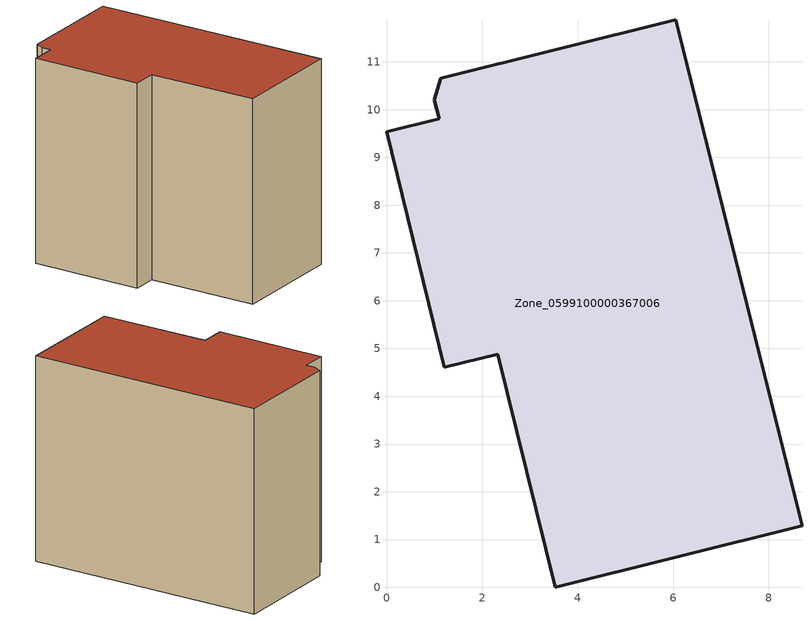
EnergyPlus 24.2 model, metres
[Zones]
Zone_0599100000367006
 floor ground (C_G): 1.11,9.81 1,10.2 1.14,10.65 6.06,11.88 8.7,1.29 3.54,0 2.33,4.88 1.21,4.61 0,9.54 z0
 wall outside (C_F): 1.14,10.65 1,10.2 1.11,9.81 0,9.54 1.21,4.61 2.33,4.88 3.54,0 8.7,1.29 6.06,11.88 1.14,10.65 z0:9.29
 roof outside (C_R): 1,10.2 1.11,9.81 0,9.54 1.21,4.61 2.33,4.88 3.54,0 8.7,1.29 6.06,11.88 1.14,10.65 z9.29
[BUILDING]
Pand.0599100000367006: North Axis=0; Terrain=City; Loads Convergence Tolerance Value=0.04; Temperature Convergence Tolerance Value=0.4; Solar Distribution=FullExterior; Maximum Number of Warmup Days=25; Minimum Number of Warmup Days=1
[Site:Location]
Rotterdam.The.Hague.AP_ZH_NLD Design_Conditions: Latitude=51.96; Longitude=4.45; Time Zone=1; Elevation=-4.5
[SITE:GROUNDTEMPERATURE:BUILDINGSURFACE]
18, 18, 18, 18, 18, 18, 18, 18, 18, 18, 18, 18
[MATERIAL] Thermal Absorptance=0.9; Solar Absorptance=0.7; Visible Absorptance=0.7
Name | Roughness | Thickness | Conductivity | Density | Specific Heat
G.TC.1992-2005 | MediumSmooth | 0.15 | 0.06 | 540 | 1210
F.TC.1992-2005 | Rough | 0.3 | 0.12 | 1920 | 840
R.TC.1992-2005 | MediumRough | 0.2 | 0.08 | 1500 | 1000
[CONSTRUCTION]
C_G: G.TC.1992-2005
C_F: F.TC.1992-2005
C_R: R.TC.1992-2005
[ZONE]
Zone_0599100000367006: Type=1; Multiplier=1; Ceiling Height=Autocalculate; Volume=Autocalculate; Floor Area=autocalculate; Part of Total Floor Area=Yes
[ZONEINFILTRATION:DESIGNFLOWRATE]
Infil_Zone_0599100000367006: Zone or ZoneList or Space or SpaceList=Zone_0599100000367006; Schedule=AlwaysOn; Design Flow Rate Calculation Method=Flow/Area; Flow Rate per Floor Area=0.0015; Constant Term Coefficient=1; Temperature Term Coefficient=0; Velocity Term Coefficient=0; Velocity Squared Term Coefficient=0
[HVACTEMPLATE:ZONE:IDEALLOADSAIRSYSTEM]
Zone_0599100000367006: Maximum Heating Supply Air Temperature=50; Minimum Cooling Supply Air Temperature=13; Maximum Heating Supply Air Humidity Ratio=0.0156; Minimum Cooling Supply Air Humidity Ratio=0.0077; Heating Limit=NoLimit; Cooling Limit=NoLimit; Dehumidification Control Type=ConstantSensibleHeatRatio; Cooling Sensible Heat Ratio=0.7; Dehumidification Setpoint=60; Humidification Control Type=None; Humidification Setpoint=30; Outdoor Air Method=None; Outdoor Air Flow Rate per Person=0.00944; Outdoor Air Flow Rate per Zone Floor Area=0; Outdoor Air Flow Rate per Zone=0; Demand Controlled Ventilation Type=None; Outdoor Air Economizer Type=NoEconomizer; Heat Recovery Type=None; Sensible Heat Recovery Effectiveness=0.7; Latent Heat Recovery Effectiveness=0.65
[ZONECONTROL:THERMOSTAT]
ThermostatControl_Zone_0599100000367006: Zone or ZoneList=Zone_0599100000367006; Control Type Schedule=DualSetpointControlType; Control 1=Thermostat_Zone_0599100000367006; Temperature Difference Between Cutout And Setpoint=0
[THERMOSTATSETPOINT:DUALSETPOINT]
Thermostat_Zone_0599100000367006: Heating Setpoint Temperature Schedule=HeatingSetpoint_Zone_0599100000367006; Cooling Setpoint Temperature Schedule=CoolingSetpoint_Zone_0599100000367006
[SCHEDULE:COMPACT]
HeatingSetpoint_Zone_0599100000367006: Through: 12/31, For: AllDays, Until: 24:00, 21
CoolingSetpoint_Zone_0599100000367006: Through: 12/31, For: AllDays, Until: 24:00, 24
DualSetpointControlType: Through: 12/31, For: AllDays, Until: 24:00, 4
AlwaysOn: Through: 12/31, For: AllDays, Until: 24:00, 1
